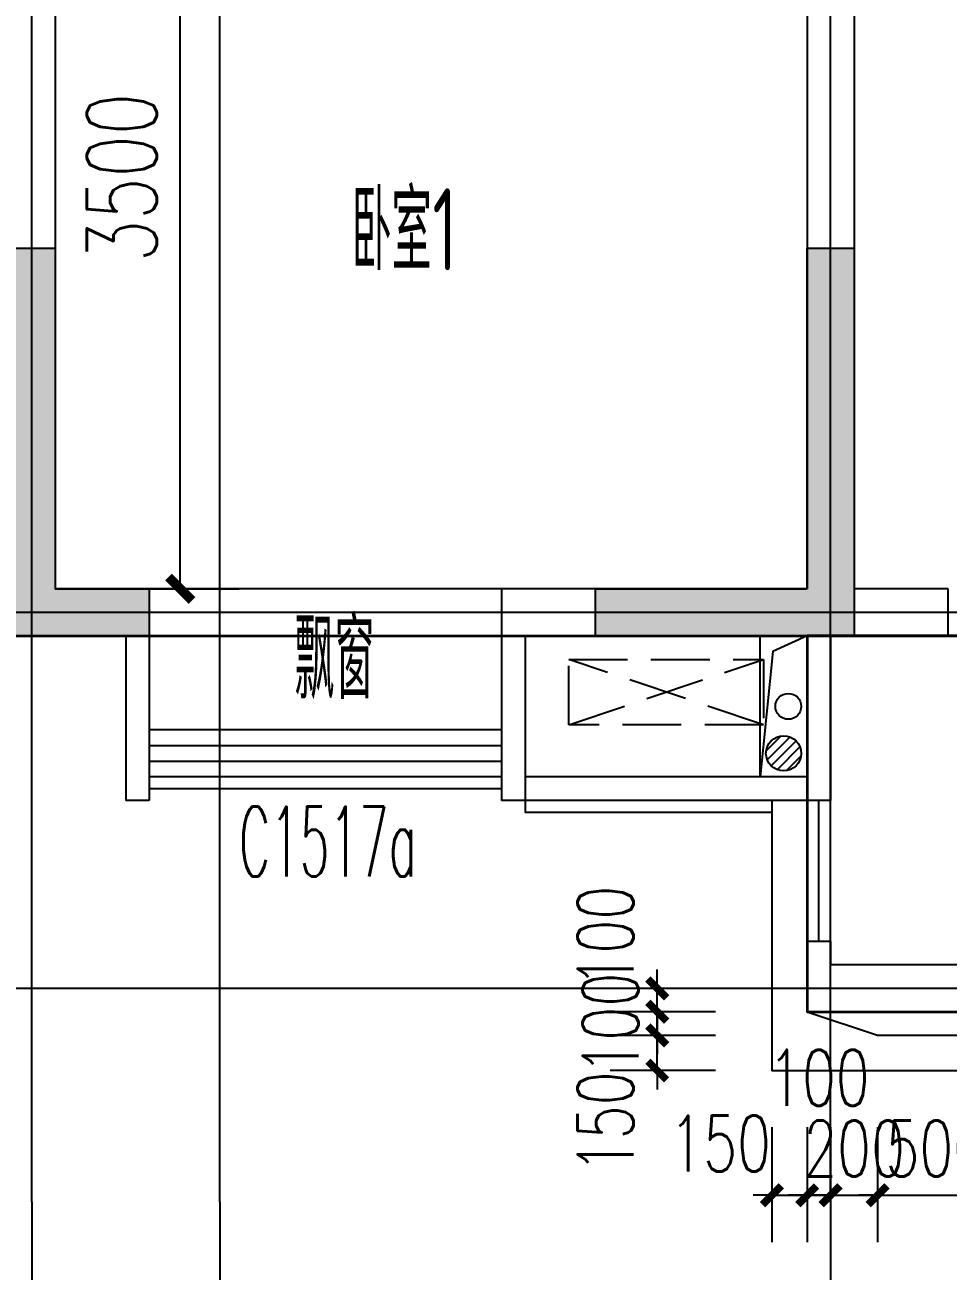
# Model space of a CAD drawing. Extents: x -59851 to 653804, y -249523 to 437614.
# Drawn here: x -16943 to -13014, y -112597 to -107295 of the extents above; entities that cross this region are included whole.
import ezdxf

# ---------------------------------------------------------------- set-up
doc = ezdxf.new("R2010")
doc.units = 0
doc.header["$LTSCALE"] = 1000
doc.header["$MEASUREMENT"] = 0
doc.linetypes.add('DASH', pattern=[0.35, 0.25, -0.1])
for name, color, linetype, lineweight in [('33计一半面积外廓线', 53, 'Continuous', 35), ('33计全面积外廓线', 21, 'Continuous', 35), ('A-第四道尺寸线(线脚尺寸)', 105, 'Continuous', 5)]:
    doc.layers.add(name, color=color, linetype=linetype, lineweight=lineweight)
for name, color, linetype in [('_S-空调立管', 7, 'Continuous'), ('A-外装饰线脚', 7, 'Continuous'), ('A-洞口', 105, 'Continuous'), ('A-看线', 105, 'Continuous'), ('A-空调室外机', 5, 'DASH'), ('A-第三道尺寸线', 105, 'Continuous'), ('A-线脚看线', 9, 'Continuous'), ('AE-FLOR', 151, 'Continuous'), ('AXIS', 3, 'Continuous'), ('DOTE', 16, 'Continuous'), ('NL', 5, 'Continuous'), ('PUB_HATCH', 8, 'Continuous'), ('PUB_TEXT', 7, 'Continuous'), ('WALL', 2, 'Continuous'), ('WINDOW', 4, 'Continuous'), ('WINDOW_TEXT', 7, 'Continuous'), ('剪力墙', 6, 'Continuous'), ('栏杆', 142, 'Continuous')]:
    doc.layers.add(name, color=color, linetype=linetype)
doc.layers.add('A-area(算半面积)', color=23, linetype='Continuous', plot=False)
doc.styles.add('_TCH_DIM_T3', font='SIMPLEX.shx', dxfattribs={"width": 0.705882, "bigfont": 'GBCBIG.shx'})
doc.styles.add('_TCH_WINDOW', font='SIMPLEX.shx', dxfattribs={"width": 0.7, "height": 3.5, "bigfont": 'GBCBIG.shx'})
doc.styles.get("Standard").update_dxf_attribs({"font": 'gbenor.shx', "width": 0.7, "bigfont": 'gbcbig.shx'})
doc.dimstyles.new('_TCH_ARCH&&100', dxfattribs={"dimtxt": 297.5, "dimasz": 100, "dimexe": 250, "dimexo": 300, "dimgap": 100, "dimtad": 1, "dimdec": 0, "dimzin": 0, "dimdsep": 46, "dimtxsty": '_TCH_DIM_T3', "dimblk": 'ARCHTICK', "dimcen": 0.09, "dimclrt": 7, "dimazin": 2, "dimtfac": 1, "dimtdec": 0, "dimtix": 1, "dimtmove": 2, "dimatfit": 3, "dimfxl": 0, "dimtolj": 1, "dimtzin": 0, "dimarcsym": 0})
doc.dimstyles.new('_TCH_ARCH&&80', dxfattribs={"dimtxt": 238, "dimasz": 80, "dimexe": 200, "dimexo": 240, "dimgap": 80, "dimtad": 1, "dimdec": 0, "dimzin": 0, "dimdsep": 46, "dimtxsty": '_TCH_DIM_T3', "dimblk": 'ARCHTICK', "dimcen": 0.09, "dimclrt": 7, "dimazin": 2, "dimtfac": 1, "dimtdec": 0, "dimtix": 1, "dimtmove": 2, "dimatfit": 3, "dimfxl": 0, "dimtolj": 1, "dimtzin": 0, "dimarcsym": 0})

# ---------------------------------------------------------------- blocks, each defined once
blk = doc.blocks.new('18fjlq0329')
at = {"layer": 'PUB_HATCH'}
for points in [[(-17413.7, -29544.5), (-17413.7, -29344.5), (-17013.7, -29344.5), (-17013.7, -27894.5), (-16813.7, -27894.5), (-16813.7, -29344.5), (-16413.7, -29344.5), (-16413.7, -29544.5)], [(-13613.7, -29344.5), (-13613.7, -27894.5), (-13413.7, -27894.5), (-13413.7, -29544.5), (-14513.7, -29544.5), (-14513.7, -29344.5)]]:
    blk.add_hatch(color=256, dxfattribs=at).paths.add_polyline_path(points)
at = {"layer": '剪力墙'}
for points in [[(-17413.7, -29544.5), (-17413.7, -29344.5), (-17013.7, -29344.5), (-17013.7, -27894.5), (-16813.7, -27894.5), (-16813.7, -29344.5), (-16413.7, -29344.5), (-16413.7, -29544.5), (-17413.7, -29544.5), (-16813.7, -29544.5)], [(-13413.7, -29344.5), (-13413.7, -29344.5)]]:
    blk.add_lwpolyline(points, dxfattribs=at)
blk.add_lwpolyline([(-13613.7, -29344.5), (-13613.7, -27894.5), (-13413.7, -27894.5), (-13413.7, -29544.5), (-14513.7, -29544.5), (-14513.7, -29344.5)], close=True, dxfattribs=at)
blk = doc.blocks.new('zhouxianssceng0329')
at = {"layer": 'DOTE'}
for p, q in [((-16913.7, 132089.9), (-16913.7, 143398.2)), ((-16113.7, 132089.9), (-16113.7, 143398.2)), ((-13513.7, 132089.9), (-13513.7, 143398.2)), ((5501.3, 134598.2), (-44988.6, 134598.2)), ((5501.3, 132998.2), (-44988.6, 132998.2))]:
    blk.add_line(p, q, dxfattribs=at)
blk = doc.blocks.new('188xj0329')
at = {"layer": 'A-外装饰线脚'}
for points in [[(-13763.7, -34866.7), (-13763.7, -36016.7), (-3313.7, -36016.7), (-3063.7, -36016.7), (-3063.7, -35766.7)], [(-13613.7, -35766.7), (-13313.7, -35866.7), (-12813.7, -35866.7), (-12813.7, -35766.7)]]:
    blk.add_lwpolyline(points, dxfattribs=at)
at = {"layer": 'A-线脚看线'}
for points in [[(-16413.7, -34816.7), (-14913.7, -34816.7)], [(-14813.7, -34866.7), (-14813.7, -34916.7), (-13763.7, -34916.7)]]:
    blk.add_lwpolyline(points, dxfattribs=at)
blk = doc.blocks.new('jfdsajjfjkjhhj')
at = {"layer": 'A-洞口'}
blk.add_lwpolyline([(-56303.8, 137588.3), (-56103.8, 137588.3), (-56103.8, 136988.3), (-56303.8, 136988.3)], close=True, dxfattribs=at)
blk.add_lwpolyline([(-56103.8, 137588.3), (-56249.2, 137521.8), (-56303.8, 136988.3)], dxfattribs=at)
blk = doc.blocks.new('qudiao3ge')
blk.add_blockref('jfdsajjfjkjhhj', (107059.4, -199740.7))
blk = doc.blocks.new('_ArchTick')
at = {"color": 0, "linetype": 'ByBlock', "const_width": 0.4}
blk.add_lwpolyline([(-0.5, -0.5), (0.5, 0.5)], dxfattribs=at)
blk = doc.blocks.new('*D549')
at = {"layer": 'A-第四道尺寸线(线脚尺寸)', "color": 0, "lineweight": -2, "transparency": 16777216}
for p, q in [((-14251.4, -104601.8), (-14251.4, -104521.8)), ((-14003.7, -104601.8), (-14451.4, -104601.8)), ((-14251.4, -104701.8), (-14251.4, -104601.8)), ((-14003.7, -104701.8), (-14451.4, -104701.8)), ((-14251.4, -104701.8), (-14251.4, -104781.8))]:
    blk.add_line(p, q, dxfattribs=at)
at = {"layer": 'Defpoints', "color": 0, "transparency": 16777216}
for p in [(-14251.4, -104601.8), (-13763.7, -104601.8), (-13763.7, -104701.8)]:
    blk.add_point(p, dxfattribs=at)
at = {"layer": 'A-第四道尺寸线(线脚尺寸)', "color": 0, "lineweight": -2, "transparency": 16777216, "xscale": 80, "yscale": 80, "zscale": 80}
for p, rotation in [((-14251.4, -104601.8), 270), ((-14251.4, -104701.8), 90)]:
    blk.add_blockref('_ArchTick', p, dxfattribs=dict(at, rotation=rotation))
at = {"layer": 'A-第四道尺寸线(线脚尺寸)', "color": 7, "transparency": 16777216, "insert": (-14471.4, -104381.8), "char_height": 238, "attachment_point": 5, "rotation": 90, "style": '_TCH_DIM_T3'}
blk.add_mtext('\\A1;100', dxfattribs=at)
blk = doc.blocks.new('*D550')
at = {"layer": 'A-第四道尺寸线(线脚尺寸)', "color": 0, "lineweight": -2, "transparency": 16777216}
for p, q in [((-14251.4, -104701.8), (-14251.4, -104621.8)), ((-14003.7, -104701.8), (-14451.4, -104701.8)), ((-14251.4, -104801.8), (-14251.4, -104701.8)), ((-14003.7, -104801.8), (-14451.4, -104801.8)), ((-14251.4, -104801.8), (-14251.4, -104881.8))]:
    blk.add_line(p, q, dxfattribs=at)
at = {"layer": 'Defpoints', "color": 0, "transparency": 16777216}
for p in [(-14251.4, -104701.8), (-13763.7, -104701.8), (-13763.7, -104801.8)]:
    blk.add_point(p, dxfattribs=at)
at = {"layer": 'A-第四道尺寸线(线脚尺寸)', "color": 0, "lineweight": -2, "transparency": 16777216, "xscale": 80, "yscale": 80, "zscale": 80}
for p, rotation in [((-14251.4, -104701.8), 270), ((-14251.4, -104801.8), 90)]:
    blk.add_blockref('_ArchTick', p, dxfattribs=dict(at, rotation=rotation))
at = {"layer": 'A-第四道尺寸线(线脚尺寸)', "color": 7, "transparency": 16777216, "insert": (-14450.4, -104751.8), "char_height": 238, "attachment_point": 5, "rotation": 90, "style": '_TCH_DIM_T3'}
blk.add_mtext('\\A1;100', dxfattribs=at)
blk = doc.blocks.new('*D551')
at = {"layer": 'A-第四道尺寸线(线脚尺寸)', "color": 0, "lineweight": -2, "transparency": 16777216}
for p, q in [((-14251.4, -104801.8), (-14251.4, -104721.8)), ((-14003.7, -104801.8), (-14451.4, -104801.8)), ((-14251.4, -104951.8), (-14251.4, -104801.8)), ((-14003.7, -104951.8), (-14451.4, -104951.8)), ((-14251.4, -104951.8), (-14251.4, -105031.8))]:
    blk.add_line(p, q, dxfattribs=at)
at = {"layer": 'Defpoints', "color": 0, "transparency": 16777216}
for p in [(-14251.4, -104801.8), (-13763.7, -104801.8), (-13763.7, -104951.8)]:
    blk.add_point(p, dxfattribs=at)
at = {"layer": 'A-第四道尺寸线(线脚尺寸)', "color": 0, "lineweight": -2, "transparency": 16777216, "xscale": 80, "yscale": 80, "zscale": 80}
for p, rotation in [((-14251.4, -104801.8), 270), ((-14251.4, -104951.8), 90)]:
    blk.add_blockref('_ArchTick', p, dxfattribs=dict(at, rotation=rotation))
at = {"layer": 'A-第四道尺寸线(线脚尺寸)', "color": 7, "transparency": 16777216, "insert": (-14471.4, -105171.8), "char_height": 238, "attachment_point": 5, "rotation": 90, "style": '_TCH_DIM_T3'}
blk.add_mtext('\\A1;150', dxfattribs=at)
blk = doc.blocks.new('*D552')
at = {"layer": 'A-第四道尺寸线(线脚尺寸)', "color": 0, "lineweight": -2, "transparency": 16777216}
for p, q in [((-13763.7, -105191.8), (-13763.7, -105682.2)), ((-13613.7, -105191.8), (-13613.7, -105682.2)), ((-13763.7, -105482.2), (-13843.7, -105482.2)), ((-13763.7, -105482.2), (-13613.7, -105482.2)), ((-13613.7, -105482.2), (-13533.7, -105482.2))]:
    blk.add_line(p, q, dxfattribs=at)
at = {"layer": 'Defpoints', "color": 0, "transparency": 16777216}
for p in [(-13763.7, -104951.8), (-13613.7, -104951.8), (-13613.7, -105482.2)]:
    blk.add_point(p, dxfattribs=at)
at = {"layer": 'A-第四道尺寸线(线脚尺寸)', "color": 0, "lineweight": -2, "transparency": 16777216, "xscale": 80, "yscale": 80, "zscale": 80}
blk.add_blockref('_ArchTick', (-13763.7, -105482.2), dxfattribs=at)
at = {"layer": 'A-第四道尺寸线(线脚尺寸)', "color": 0, "lineweight": -2, "transparency": 16777216, "xscale": 80, "yscale": 80, "zscale": 80, "rotation": 180}
blk.add_blockref('_ArchTick', (-13613.7, -105482.2), dxfattribs=at)
at = {"layer": 'A-第四道尺寸线(线脚尺寸)', "color": 7, "transparency": 16777216, "insert": (-13983.7, -105262.2), "char_height": 238, "attachment_point": 5, "style": '_TCH_DIM_T3'}
blk.add_mtext('\\A1;150', dxfattribs=at)
blk = doc.blocks.new('*D553')
at = {"layer": 'A-第四道尺寸线(线脚尺寸)', "color": 0, "lineweight": -2, "transparency": 16777216}
for p, q in [((-13613.7, -105191.8), (-13613.7, -105682.2)), ((-13513.7, -105191.8), (-13513.7, -105682.2)), ((-13613.7, -105482.2), (-13693.7, -105482.2)), ((-13613.7, -105482.2), (-13513.7, -105482.2)), ((-13513.7, -105482.2), (-13433.7, -105482.2))]:
    blk.add_line(p, q, dxfattribs=at)
at = {"layer": 'Defpoints', "color": 0, "transparency": 16777216}
for p in [(-13613.7, -104951.8), (-13513.7, -104951.8), (-13513.7, -105482.2)]:
    blk.add_point(p, dxfattribs=at)
at = {"layer": 'A-第四道尺寸线(线脚尺寸)', "color": 0, "lineweight": -2, "transparency": 16777216, "xscale": 80, "yscale": 80, "zscale": 80}
blk.add_blockref('_ArchTick', (-13613.7, -105482.2), dxfattribs=at)
at = {"layer": 'A-第四道尺寸线(线脚尺寸)', "color": 0, "lineweight": -2, "transparency": 16777216, "xscale": 80, "yscale": 80, "zscale": 80, "rotation": 180}
blk.add_blockref('_ArchTick', (-13513.7, -105482.2), dxfattribs=at)
at = {"layer": 'A-第四道尺寸线(线脚尺寸)', "color": 7, "transparency": 16777216, "insert": (-13563.7, -104982.2), "char_height": 238, "attachment_point": 5, "style": '_TCH_DIM_T3'}
blk.add_mtext('\\A1;100', dxfattribs=at)
blk = doc.blocks.new('*D554')
at = {"layer": 'A-第四道尺寸线(线脚尺寸)', "color": 0, "lineweight": -2, "transparency": 16777216}
for p, q in [((-13513.7, -105191.8), (-13513.7, -105682.2)), ((-13313.7, -105191.8), (-13313.7, -105682.2)), ((-13513.7, -105482.2), (-13593.7, -105482.2)), ((-13513.7, -105482.2), (-13313.7, -105482.2)), ((-13313.7, -105482.2), (-13233.7, -105482.2))]:
    blk.add_line(p, q, dxfattribs=at)
at = {"layer": 'Defpoints', "color": 0, "transparency": 16777216}
for p in [(-13513.7, -104951.8), (-13313.7, -104951.8), (-13313.7, -105482.2)]:
    blk.add_point(p, dxfattribs=at)
at = {"layer": 'A-第四道尺寸线(线脚尺寸)', "color": 0, "lineweight": -2, "transparency": 16777216, "xscale": 80, "yscale": 80, "zscale": 80}
blk.add_blockref('_ArchTick', (-13513.7, -105482.2), dxfattribs=at)
at = {"layer": 'A-第四道尺寸线(线脚尺寸)', "color": 0, "lineweight": -2, "transparency": 16777216, "xscale": 80, "yscale": 80, "zscale": 80, "rotation": 180}
blk.add_blockref('_ArchTick', (-13313.7, -105482.2), dxfattribs=at)
at = {"layer": 'A-第四道尺寸线(线脚尺寸)', "color": 7, "transparency": 16777216, "insert": (-13413.7, -105283.2), "char_height": 238, "attachment_point": 5, "style": '_TCH_DIM_T3'}
blk.add_mtext('\\A1;200', dxfattribs=at)
blk = doc.blocks.new('*D555')
at = {"layer": 'A-第四道尺寸线(线脚尺寸)', "color": 0, "lineweight": -2, "transparency": 16777216}
for p, q in [((-13313.7, -105191.8), (-13313.7, -105682.2)), ((-12813.7, -105191.8), (-12813.7, -105682.2)), ((-13313.7, -105482.2), (-13393.7, -105482.2)), ((-13313.7, -105482.2), (-12813.7, -105482.2)), ((-12813.7, -105482.2), (-12733.7, -105482.2))]:
    blk.add_line(p, q, dxfattribs=at)
at = {"layer": 'Defpoints', "color": 0, "transparency": 16777216}
for p in [(-13313.7, -104951.8), (-12813.7, -104951.8), (-12813.7, -105482.2)]:
    blk.add_point(p, dxfattribs=at)
at = {"layer": 'A-第四道尺寸线(线脚尺寸)', "color": 0, "lineweight": -2, "transparency": 16777216, "xscale": 80, "yscale": 80, "zscale": 80}
blk.add_blockref('_ArchTick', (-13313.7, -105482.2), dxfattribs=at)
at = {"layer": 'A-第四道尺寸线(线脚尺寸)', "color": 0, "lineweight": -2, "transparency": 16777216, "xscale": 80, "yscale": 80, "zscale": 80, "rotation": 180}
blk.add_blockref('_ArchTick', (-12813.7, -105482.2), dxfattribs=at)
at = {"layer": 'A-第四道尺寸线(线脚尺寸)', "color": 7, "transparency": 16777216, "insert": (-13063.7, -105283.2), "char_height": 238, "attachment_point": 5, "style": '_TCH_DIM_T3'}
blk.add_mtext('\\A1;500', dxfattribs=at)
blk = doc.blocks.new('_LV13')
at = {"color": 0}
for p, q in [((-0.071, 0.495), (-0.495, 0.071)), ((0.183, 0.465), (-0.465, -0.183)), ((0.354, 0.354), (-0.354, -0.354)), ((0.465, 0.183), (-0.183, -0.465)), ((0.495, -0.071), (0.071, -0.495))]:
    blk.add_line(p, q, dxfattribs=at)
blk.add_circle((0, 0), 0.5)
blk = doc.blocks.new('jfdsjjkjkh')
at = {"layer": '_S-空调立管'}
blk.add_lwpolyline([(-13748.7, 137288.3, -1), (-13638.7, 137288.3, -1)], format="xyb", close=True, dxfattribs=at)
at = {"layer": 'NL', "ltscale": 0.5, "xscale": 150, "yscale": 150, "zscale": 150}
blk.add_blockref('_LV13', (-13713.7, 137088.3), dxfattribs=at)
blk = doc.blocks.new('ktswaj')
at = {"linetype": 'DASH'}
blk.add_lwpolyline([(15990.1, 179082.6), (15990.1, 178253.3), (16268.4, 178253.3), (16268.4, 179082.6)], close=True, dxfattribs=at)
for points in [[(15990.1, 179082.6), (16268.4, 178253.3)], [(15990.1, 178253.3), (16268.4, 179082.6)]]:
    blk.add_lwpolyline(points, dxfattribs=at)
blk = doc.blocks.new('*D860')
at = {"layer": 'A-第三道尺寸线', "color": 0, "lineweight": -2, "transparency": 16777216}
for p, q in [((-16635.7, -106194.3), (-16031.4, -106194.3)), ((-16281.4, -109694.3), (-16281.4, -106194.3)), ((-16635.7, -109694.3), (-16031.4, -109694.3))]:
    blk.add_line(p, q, dxfattribs=at)
at = {"layer": 'Defpoints', "color": 0, "transparency": 16777216}
for p in [(-16935.7, -106194.3), (-16281.4, -106194.3), (-16935.7, -109694.3)]:
    blk.add_point(p, dxfattribs=at)
at = {"layer": 'A-第三道尺寸线', "color": 0, "lineweight": -2, "transparency": 16777216, "xscale": 100, "yscale": 100, "zscale": 100}
for p, rotation in [((-16281.4, -106194.3), 90), ((-16281.4, -109694.3), 270)]:
    blk.add_blockref('_ArchTick', p, dxfattribs=dict(at, rotation=rotation))
at = {"layer": 'A-第三道尺寸线', "color": 7, "transparency": 16777216, "insert": (-16530.2, -107944.3), "char_height": 297.5, "attachment_point": 5, "rotation": 90, "style": '_TCH_DIM_T3'}
blk.add_mtext('\\A1;3500', dxfattribs=at)
blk = doc.blocks.new('*D3172')
at = {"layer": 'AXIS', "color": 0, "lineweight": -2, "transparency": 16777216}
for p, q in [((-20313.7, -112602.6), (-20313.7, -115052.6)), ((-16913.7, -112602.6), (-16913.7, -115052.6)), ((-20313.7, -114802.6), (-16913.7, -114802.6))]:
    blk.add_line(p, q, dxfattribs=at)
at = {"layer": 'Defpoints', "color": 0, "transparency": 16777216}
for p in [(-20313.7, -112302.6), (-16913.7, -112302.6), (-16913.7, -114802.6)]:
    blk.add_point(p, dxfattribs=at)
at = {"layer": 'AXIS', "color": 0, "lineweight": -2, "transparency": 16777216, "xscale": 100, "yscale": 100, "zscale": 100, "rotation": 180}
blk.add_blockref('_ArchTick', (-20313.7, -114802.6), dxfattribs=at)
at = {"layer": 'AXIS', "color": 0, "lineweight": -2, "transparency": 16777216, "xscale": 100, "yscale": 100, "zscale": 100}
blk.add_blockref('_ArchTick', (-16913.7, -114802.6), dxfattribs=at)
at = {"layer": 'AXIS', "color": 7, "transparency": 16777216, "insert": (-18613.7, -114553.9), "char_height": 297.5, "attachment_point": 5, "style": '_TCH_DIM_T3'}
blk.add_mtext('\\A1;3400', dxfattribs=at)
blk = doc.blocks.new('*D3173')
at = {"layer": 'AXIS', "color": 0, "lineweight": -2, "transparency": 16777216}
for p, q in [((-16913.7, -112602.6), (-16913.7, -115052.6)), ((-16113.7, -112602.6), (-16113.7, -115052.6)), ((-16913.7, -114802.6), (-16113.7, -114802.6))]:
    blk.add_line(p, q, dxfattribs=at)
at = {"layer": 'Defpoints', "color": 0, "transparency": 16777216}
for p in [(-16913.7, -112302.6), (-16113.7, -112302.6), (-16113.7, -114802.6)]:
    blk.add_point(p, dxfattribs=at)
at = {"layer": 'AXIS', "color": 0, "lineweight": -2, "transparency": 16777216, "xscale": 100, "yscale": 100, "zscale": 100, "rotation": 180}
blk.add_blockref('_ArchTick', (-16913.7, -114802.6), dxfattribs=at)
at = {"layer": 'AXIS', "color": 0, "lineweight": -2, "transparency": 16777216, "xscale": 100, "yscale": 100, "zscale": 100}
blk.add_blockref('_ArchTick', (-16113.7, -114802.6), dxfattribs=at)
at = {"layer": 'AXIS', "color": 7, "transparency": 16777216, "insert": (-16513.7, -114553.9), "char_height": 297.5, "attachment_point": 5, "style": '_TCH_DIM_T3'}
blk.add_mtext('\\A1;800', dxfattribs=at)
blk = doc.blocks.new('*D3174')
at = {"layer": 'AXIS', "color": 0, "lineweight": -2, "transparency": 16777216}
for p, q in [((-16113.7, -112602.6), (-16113.7, -115052.6)), ((-13513.7, -112602.6), (-13513.7, -115052.6)), ((-16113.7, -114802.6), (-13513.7, -114802.6))]:
    blk.add_line(p, q, dxfattribs=at)
at = {"layer": 'Defpoints', "color": 0, "transparency": 16777216}
for p in [(-16113.7, -112302.6), (-13513.7, -112302.6), (-13513.7, -114802.6)]:
    blk.add_point(p, dxfattribs=at)
at = {"layer": 'AXIS', "color": 0, "lineweight": -2, "transparency": 16777216, "xscale": 100, "yscale": 100, "zscale": 100, "rotation": 180}
blk.add_blockref('_ArchTick', (-16113.7, -114802.6), dxfattribs=at)
at = {"layer": 'AXIS', "color": 0, "lineweight": -2, "transparency": 16777216, "xscale": 100, "yscale": 100, "zscale": 100}
blk.add_blockref('_ArchTick', (-13513.7, -114802.6), dxfattribs=at)
at = {"layer": 'AXIS', "color": 7, "transparency": 16777216, "insert": (-14813.7, -114553.9), "char_height": 297.5, "attachment_point": 5, "style": '_TCH_DIM_T3'}
blk.add_mtext('\\A1;2600', dxfattribs=at)
blk = doc.blocks.new('*D3175')
at = {"layer": 'AXIS', "color": 0, "lineweight": -2, "transparency": 16777216}
for p, q in [((-13513.7, -112602.6), (-13513.7, -115052.6)), ((-10113.7, -112602.6), (-10113.7, -115052.6)), ((-13513.7, -114802.6), (-10113.7, -114802.6))]:
    blk.add_line(p, q, dxfattribs=at)
at = {"layer": 'Defpoints', "color": 0, "transparency": 16777216}
for p in [(-13513.7, -112302.6), (-10113.7, -112302.6), (-10113.7, -114802.6)]:
    blk.add_point(p, dxfattribs=at)
at = {"layer": 'AXIS', "color": 0, "lineweight": -2, "transparency": 16777216, "xscale": 100, "yscale": 100, "zscale": 100, "rotation": 180}
blk.add_blockref('_ArchTick', (-13513.7, -114802.6), dxfattribs=at)
at = {"layer": 'AXIS', "color": 0, "lineweight": -2, "transparency": 16777216, "xscale": 100, "yscale": 100, "zscale": 100}
blk.add_blockref('_ArchTick', (-10113.7, -114802.6), dxfattribs=at)
at = {"layer": 'AXIS', "color": 7, "transparency": 16777216, "insert": (-11813.7, -114553.9), "char_height": 297.5, "attachment_point": 5, "style": '_TCH_DIM_T3'}
blk.add_mtext('\\A1;3400', dxfattribs=at)
blk = doc.blocks.new('$TCHSYS$WIN2D')
for p, q in [((-0.5, 0.5), (0.5, 0.5)), ((-0.5, 0.5), (-0.5, -0.5)), ((0.5, 0.5), (0.5, -0.5)), ((0.5, 0.1667), (-0.5, 0.1667)), ((0.5, -0.1667), (-0.5, -0.1667)), ((-0.5, -0.5), (0.5, -0.5))]:
    blk.add_line(p, q)
blk = doc.blocks.new('18fxianjiao')
at = {"layer": 'A-第四道尺寸线(线脚尺寸)'}
for base, p1, p2, angle, picture, middle in [((-14251.4, -104601.8), (-13763.7, -104701.8), (-13763.7, -104601.8), 90, '*D549', (-14471.4, -104381.8)), ((-14251.4, -104801.8), (-13763.7, -104951.8), (-13763.7, -104801.8), 90, '*D551', (-14471.4, -105171.8)), ((-13513.7, -105482.2), (-13613.7, -104951.8), (-13513.7, -104951.8), 0, '*D553', (-13563.7, -104982.2)), ((-13613.7, -105482.2), (-13763.7, -104951.8), (-13613.7, -104951.8), 0, '*D552', (-13983.7, -105262.2))]:
    dim = blk.add_linear_dim(base=base, p1=p1, p2=p2, angle=angle, dimstyle='_TCH_ARCH&&80', dxfattribs=at)
    dim.commit()
    dim.dimension.update_dxf_attribs({"geometry": picture, "text_midpoint": middle, "dimtype": 129})
for p1, p2, distance, picture, middle in [((-13763.7, -104801.8), (-13763.7, -104701.8), 487.7, '*D550', (-14450.4, -104751.8)), ((-13513.7, -104951.8), (-13313.7, -104951.8), -530.5, '*D554', (-13413.7, -105283.2)), ((-13313.7, -104951.8), (-12813.7, -104951.8), -530.5, '*D555', (-13063.7, -105283.2))]:
    dim = blk.add_aligned_dim(p1=p1, p2=p2, distance=distance, dimstyle='_TCH_ARCH&&80', dxfattribs=at)
    dim.commit()
    dim.dimension.update_dxf_attribs({"geometry": picture, "text_midpoint": middle})

msp = doc.modelspace()

# ---------------------------------------------------------------- linework, layer by layer
at = {"layer": '33计一半面积外廓线'}
msp.add_lwpolyline([(-13613.7, -109894.3), (-13613.7, -111494.3), (-10013.7, -111494.3), (-10013.7, -109894.3)], close=True, dxfattribs=at)
at = {"layer": '33计全面积外廓线'}
msp.add_lwpolyline([(-23813.7, -109894.3), (186.3, -109894.3), (186.3, -111494.3), (3986.3, -111494.3), (3986.3, -101094.3), (-213.7, -101094.3), (-213.7, -100194.3), (986.3, -100194.3), (986.3, -97094.3), (1586.3, -97094.3), (1586.3, -89594.3), (-8513.7, -89594.3), (-8513.7, -92394.3), (-20113.7, -92394.3)], dxfattribs=at)
at = {"layer": 'A-看线'}
msp.add_lwpolyline([(-14913.7, -109694.3), (-16413.7, -109694.3)], dxfattribs=at)
at = {"layer": 'AE-FLOR'}
for points in [[(-13613.7, -111194.3), (-13613.7, -110594.3)], [(-13513.7, -111194.3), (-13513.7, -110594.3)]]:
    msp.add_lwpolyline(points, dxfattribs=at)
at = {"layer": 'AXIS'}
for p, q in [((-16913.7, -112302.6), (-16913.7, -116302.6)), ((-16113.7, -112302.6), (-16113.7, -116302.6)), ((-13513.7, -112302.6), (-13513.7, -116302.6))]:
    msp.add_line(p, q, dxfattribs=at)
at = {"layer": 'WALL'}
for p, q in [((-13413.7, -106094.3), (-13413.7, -109694.3)), ((-16813.7, -106194.3), (-16813.7, -109694.3)), ((-13613.7, -106194.3), (-13613.7, -109694.3)), ((-16413.7, -109694.3), (-16813.7, -109694.3)), ((-16413.7, -109694.3), (-16413.7, -110294.3)), ((-14913.7, -109694.3), (-14913.7, -110294.3)), ((-13613.7, -109694.3), (-14913.7, -109694.3)), ((-13013.7, -109694.3), (-13413.7, -109694.3)), ((-13013.7, -109894.3), (-13013.7, -109694.3)), ((-17313.7, -109894.3), (-16913.7, -109894.3)), ((-16513.7, -109894.3), (-16913.7, -109894.3)), ((-16513.7, -109894.3), (-16513.7, -110394.3)), ((-14813.7, -109894.3), (-14813.7, -110394.3)), ((-13613.7, -109894.3), (-14813.7, -109894.3)), ((-13613.7, -109894.3), (-13613.7, -110594.3)), ((-13513.7, -109894.3), (-13013.7, -109894.3)), ((-13513.7, -109894.3), (-13513.7, -110594.3)), ((-16413.7, -110294.3), (-16413.7, -110494.3)), ((-14913.7, -110294.3), (-14913.7, -110494.3)), ((-16513.7, -110394.3), (-16513.7, -110594.3)), ((-14813.7, -110394.3), (-14813.7, -110594.3)), ((-16413.7, -110494.3), (-16413.7, -110594.3)), ((-14913.7, -110494.3), (-14913.7, -110594.3)), ((-16413.7, -110594.3), (-16513.7, -110594.3)), ((-14813.7, -110594.3), (-14913.7, -110594.3)), ((-13513.7, -110594.3), (-13613.7, -110594.3)), ((-13613.7, -111194.3), (-13613.7, -111494.3)), ((-13513.7, -111194.3), (-13613.7, -111194.3)), ((-13513.7, -111194.3), (-13513.7, -111294.3)), ((-12813.7, -111294.3), (-13513.7, -111294.3)), ((-12813.7, -111494.3), (-13613.7, -111494.3))]:
    msp.add_line(p, q, dxfattribs=at)
at = {"layer": '栏杆'}
for points in [[(-13613.7, -110494.3), (-14813.7, -110494.3)], [(-13613.7, -110594.3), (-14813.7, -110594.3)], [(-13563.7, -111194.3), (-13563.7, -110594.3)]]:
    msp.add_lwpolyline(points, dxfattribs=at)

# ---------------------------------------------------------------- block references
for name, p in [('zhouxianssceng0329', (0, -244392.5)), ('188xj0329', (0, -75727.5)), ('18fjlq0329', (0, -80349.7)), ('18fxianjiao', (0, -6792.5)), ('qudiao3ge', (-64569.3, -47741.9))]:
    msp.add_blockref(name, p)
at = {"layer": 'A-area(算半面积)'}
msp.add_blockref('jfdsjjkjkh', (0, -247482.6), dxfattribs=at)
at = {"layer": 'A-空调室外机', "extrusion": (0, 0, -1), "zscale": -1, "rotation": 90}
msp.add_blockref('ktswaj', (192881.6, -126262.7), dxfattribs=at)
at = {"layer": 'WINDOW'}
ref = msp.add_blockref('$TCHSYS$WIN2D', (-15663.7, -110394.3), dxfattribs=dict(at, xscale=1500, yscale=-200, zscale=1500, rotation=180))
ref.add_attrib('A', 'C1517a', (-16031.2, -110918), dxfattribs={"layer": 'WINDOW_TEXT', "height": 297.5, "style": '_TCH_WINDOW', "width": 0.494118})

# ---------------------------------------------------------------- texts
at = {"layer": 'PUB_TEXT', "width": 0.7}
for s, height, p in [('卧室', 337.59, (-15552.1, -108339.7)), ('1', 350, (-15208.1, -108339.7)), ('飘窗', 337.59, (-15795.4, -110161.7))]:
    msp.add_text(s, height=height, dxfattribs=at).set_placement(p)

# ---------------------------------------------------------------- dimensions: what is measured, and where the dimension line sits
at = {"layer": 'A-第三道尺寸线'}
dim = msp.add_aligned_dim(p1=(-16935.7, -109694.3), p2=(-16935.7, -106194.3), distance=-654.3, dimstyle='_TCH_ARCH&&100', dxfattribs=at)
dim.commit()
dim.dimension.update_dxf_attribs({"geometry": '*D860', "text_midpoint": (-16530.2, -107944.3)})
at = {"layer": 'AXIS'}
for p1, p2, picture, middle in [((-20313.7, -112302.6), (-16913.7, -112302.6), '*D3172', (-18613.7, -114553.9)), ((-16913.7, -112302.6), (-16113.7, -112302.6), '*D3173', (-16513.7, -114553.9)), ((-16113.7, -112302.6), (-13513.7, -112302.6), '*D3174', (-14813.7, -114553.9)), ((-13513.7, -112302.6), (-10113.7, -112302.6), '*D3175', (-11813.7, -114553.9))]:
    dim = msp.add_aligned_dim(p1=p1, p2=p2, distance=-2500, dimstyle='_TCH_ARCH&&100', dxfattribs=at)
    dim.commit()
    dim.dimension.update_dxf_attribs({"geometry": picture, "text_midpoint": middle})

doc.saveas('drawing.dxf')
